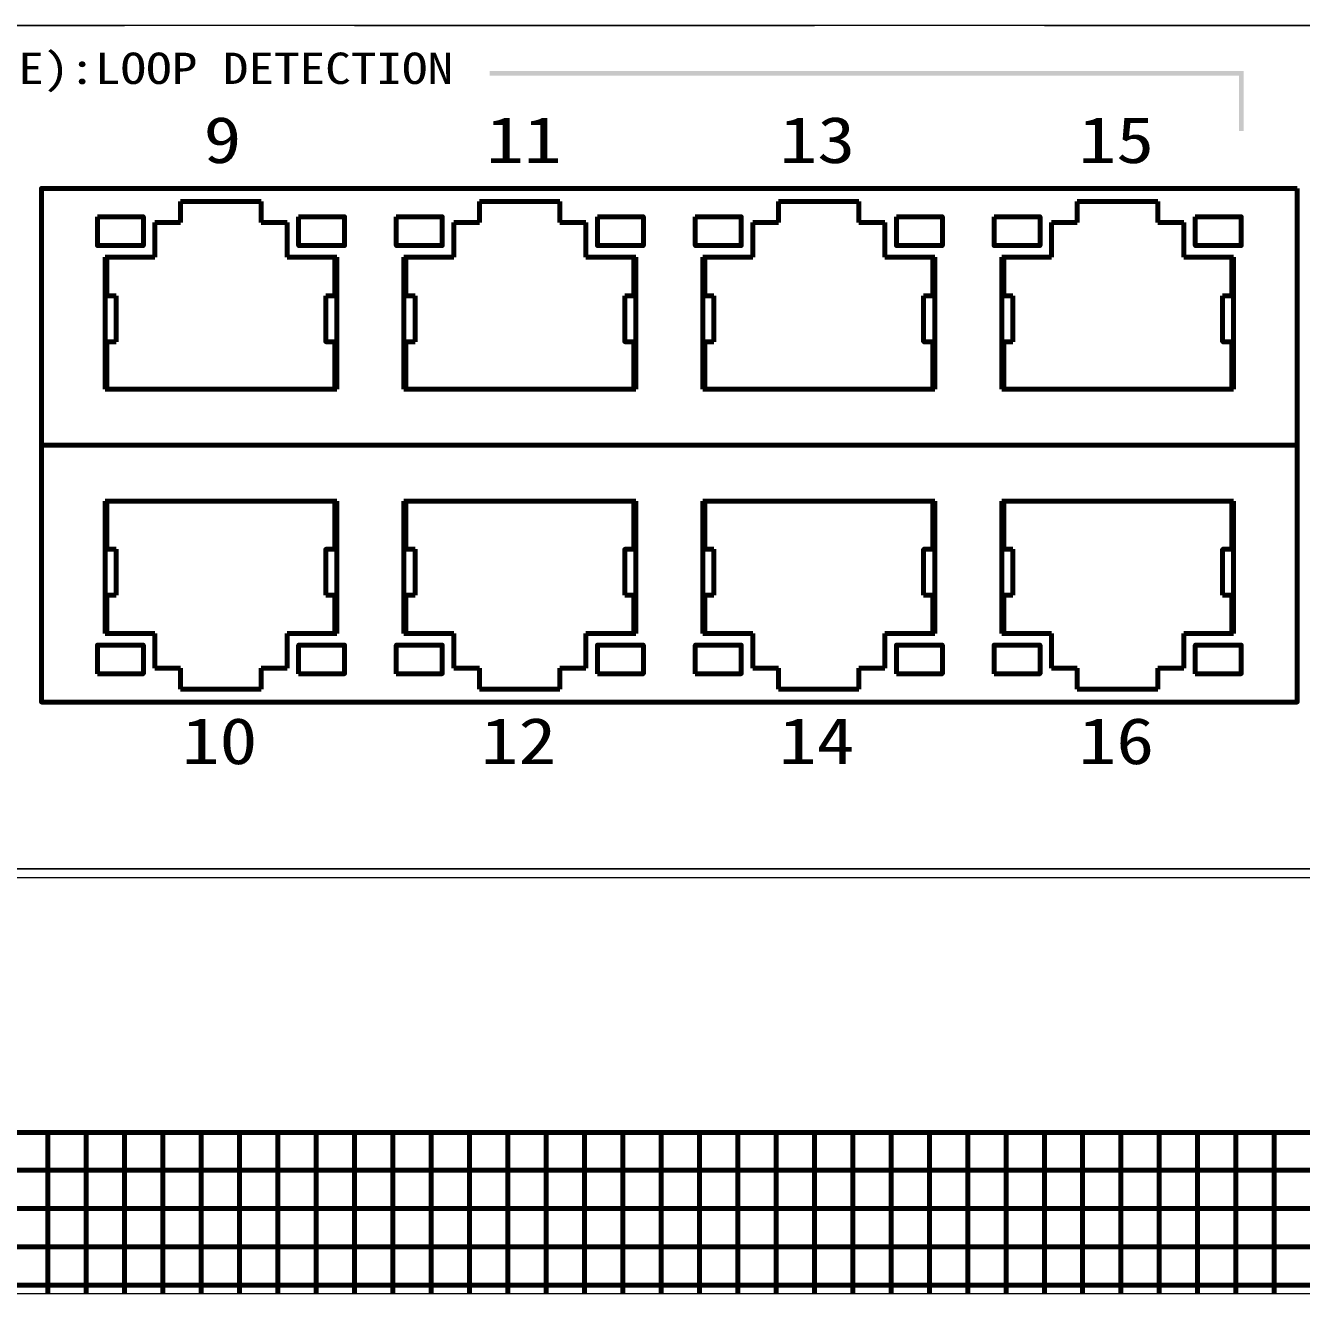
# Model space of a CAD drawing. Units: millimetres, scale not verified. Extents: x -900 to 900, y -280 to 280.
# Drawn here: x 156.84 to 162.17, y 70.28 to 75.57 of the extents above; entities that cross this region are included whole.
import ezdxf
from ezdxf.enums import TextEntityAlignment as Align

# ---------------------------------------------------------------- set-up
doc = ezdxf.new("R2010")
doc.units = ezdxf.units.MM
doc.header["$LTSCALE"] = 1.6
doc.linetypes.add('DASHED1', pattern=[1.8, 1.2, -0.6])
doc.layers.add('0-0_0', color=7, linetype='Continuous', lineweight=20)
doc.layers.add('0-4_(J)SP', color=1, linetype='Continuous', lineweight=80)
doc.styles.add('ＭＳ ゴシック', font='')
doc.styles.get('ＭＳ ゴシック').set_extended_font_data('MS Gothic')

# ---------------------------------------------------------------- blocks, each defined once
blk = doc.blocks.new('RD281E-')
at = {"layer": '0-4_(J)SP', "color": 7, "lineweight": 20}
for p, q in [((-120.62, 0), (120.62, 0)), ((-80, -10.85), (80, -10.85))]:
    blk.add_line(p, q, dxfattribs=at)
at = {"layer": '0-4_(J)SP'}
for p, q in [((-80, -6.65), (80, -6.65)), ((23, -10.85), (23, -6.65)), ((24, -10.85), (24, -6.65)), ((25, -10.85), (25, -6.65)), ((26, -10.85), (26, -6.65)), ((27, -10.85), (27, -6.65)), ((28, -10.85), (28, -6.65)), ((29, -10.85), (29, -6.65)), ((30, -10.85), (30, -6.65)), ((31, -10.85), (31, -6.65)), ((32, -10.85), (32, -6.65)), ((33, -10.85), (33, -6.65)), ((34, -10.85), (34, -6.65)), ((35, -10.85), (35, -6.65)), ((36, -10.85), (36, -6.65)), ((37, -10.85), (37, -6.65)), ((38, -10.85), (38, -6.65)), ((39, -10.85), (39, -6.65)), ((40, -10.85), (40, -6.65)), ((41, -10.85), (41, -6.65)), ((42, -10.85), (42, -6.65)), ((43, -10.85), (43, -6.65)), ((44, -10.85), (44, -6.65)), ((45, -10.85), (45, -6.65)), ((46, -10.85), (46, -6.65)), ((47, -10.85), (47, -6.65)), ((48, -10.85), (48, -6.65)), ((49, -10.85), (49, -6.65)), ((50, -10.85), (50, -6.65)), ((51, -10.85), (51, -6.65)), ((52, -10.85), (52, -6.65)), ((53, -10.85), (53, -6.65)), ((54, -10.85), (54, -6.65)), ((55, -10.85), (55, -6.65)), ((-84.22, -7.63), (84.22, -7.63)), ((-85.83, -8.63), (85.83, -8.63)), ((-86.95, -9.63), (86.95, -9.63)), ((-87.78, -10.63), (87.78, -10.63))]:
    blk.add_line(p, q, dxfattribs=at)
blk = doc.blocks.new('1U-')
at = {"layer": '0-4_(J)SP', "color": 7, "lineweight": 20}
for p, q in [((119.5, 0), (-119.5, 0)), ((-119.5, -22), (119.5, -22))]:
    blk.add_line(p, q, dxfattribs=at)
blk = doc.blocks.new('PN28160K-')
at = {"layer": '0-4_(J)SP', "color": 7, "lineweight": 20}
for p, q in [((82.5, 0), (-82.5, 0)), ((82.5, -22), (-82.5, -22))]:
    blk.add_line(p, q, dxfattribs=at)
at = {"layer": '0-4_(J)SP'}
for p, q in [((26.46, -4.59), (28.56, -4.59)), ((26.46, -5.14), (26.46, -4.59)), ((28.56, -5.14), (28.56, -4.59)), ((34.26, -4.59), (36.36, -4.59)), ((34.26, -5.14), (34.26, -4.59)), ((36.36, -5.14), (36.36, -4.59)), ((42.06, -4.59), (44.16, -4.59)), ((42.06, -5.14), (42.06, -4.59)), ((44.16, -5.14), (44.16, -4.59)), ((49.86, -4.59), (51.96, -4.59)), ((49.86, -5.14), (49.86, -4.59)), ((51.96, -5.14), (51.96, -4.59)), ((25.79, -5.14), (26.46, -5.14)), ((25.79, -6.04), (25.79, -5.14)), ((28.56, -5.14), (29.24, -5.14)), ((29.24, -6.04), (29.24, -5.14)), ((33.59, -5.14), (34.26, -5.14)), ((33.59, -6.04), (33.59, -5.14)), ((36.36, -5.14), (37.04, -5.14)), ((37.04, -6.04), (37.04, -5.14)), ((41.39, -5.14), (42.06, -5.14)), ((41.39, -6.04), (41.39, -5.14)), ((44.16, -5.14), (44.84, -5.14)), ((44.84, -6.04), (44.84, -5.14)), ((49.19, -5.14), (49.86, -5.14)), ((49.19, -6.04), (49.19, -5.14)), ((51.96, -5.14), (52.64, -5.14)), ((52.64, -6.04), (52.64, -5.14)), ((24.49, -9.49), (24.49, -6.04)), ((24.49, -6.04), (25.79, -6.04)), ((24.54, -7.05), (24.54, -6.04)), ((29.24, -6.04), (30.54, -6.04)), ((30.49, -7.05), (30.49, -6.04)), ((30.54, -9.49), (30.54, -6.04)), ((32.29, -9.49), (32.29, -6.04)), ((32.29, -6.04), (33.59, -6.04)), ((32.34, -7.05), (32.34, -6.04)), ((37.04, -6.04), (38.34, -6.04)), ((38.29, -7.05), (38.29, -6.04)), ((38.34, -9.49), (38.34, -6.04)), ((40.09, -9.49), (40.09, -6.04)), ((40.09, -6.04), (41.39, -6.04)), ((40.14, -7.05), (40.14, -6.04)), ((44.84, -6.04), (46.14, -6.04)), ((46.09, -7.05), (46.09, -6.04)), ((46.14, -9.49), (46.14, -6.04)), ((47.89, -9.49), (47.89, -6.04)), ((47.89, -6.04), (49.19, -6.04)), ((47.94, -7.05), (47.94, -6.04)), ((52.64, -6.04), (53.94, -6.04)), ((53.89, -7.05), (53.89, -6.04)), ((53.94, -9.49), (53.94, -6.04)), ((24.54, -7.05), (24.78, -7.05)), ((24.78, -7.05), (24.78, -8.25)), ((30.49, -7.05), (30.25, -7.05)), ((32.34, -7.05), (32.58, -7.05)), ((32.58, -7.05), (32.58, -8.25)), ((38.29, -7.05), (38.05, -7.05)), ((40.14, -7.05), (40.38, -7.05)), ((40.38, -7.05), (40.38, -8.25)), ((46.09, -7.05), (45.85, -7.05)), ((47.94, -7.05), (48.18, -7.05)), ((48.18, -7.05), (48.18, -8.25)), ((53.89, -7.05), (53.65, -7.05)), ((24.54, -8.25), (24.54, -9.49)), ((24.78, -8.25), (24.54, -8.25)), ((30.49, -8.25), (30.49, -9.49)), ((32.34, -8.25), (32.34, -9.49)), ((32.58, -8.25), (32.34, -8.25)), ((38.29, -8.25), (38.29, -9.49)), ((40.14, -8.25), (40.14, -9.49)), ((40.38, -8.25), (40.14, -8.25)), ((46.09, -8.25), (46.09, -9.49)), ((47.94, -8.25), (47.94, -9.49)), ((48.18, -8.25), (47.94, -8.25)), ((53.89, -8.25), (53.89, -9.49)), ((24.49, -9.49), (30.54, -9.49)), ((32.29, -9.49), (38.34, -9.49)), ((40.09, -9.49), (46.14, -9.49)), ((47.89, -9.49), (53.94, -9.49)), ((22.83, -10.95), (55.6, -10.95)), ((24.49, -12.41), (24.49, -15.86)), ((24.49, -12.41), (30.54, -12.41)), ((24.54, -13.66), (24.54, -12.41)), ((30.49, -13.66), (30.49, -12.41)), ((30.54, -12.41), (30.54, -15.86)), ((32.29, -12.41), (32.29, -15.86)), ((32.29, -12.41), (38.34, -12.41)), ((32.34, -13.66), (32.34, -12.41)), ((38.29, -13.66), (38.29, -12.41)), ((38.34, -12.41), (38.34, -15.86)), ((40.09, -12.41), (40.09, -15.86)), ((40.09, -12.41), (46.14, -12.41)), ((40.14, -13.66), (40.14, -12.41)), ((46.09, -13.66), (46.09, -12.41)), ((46.14, -12.41), (46.14, -15.86)), ((47.89, -12.41), (47.89, -15.86)), ((47.89, -12.41), (53.94, -12.41)), ((47.94, -13.66), (47.94, -12.41)), ((53.89, -13.66), (53.89, -12.41)), ((53.94, -12.41), (53.94, -15.86)), ((24.78, -13.66), (24.54, -13.66)), ((24.78, -14.86), (24.78, -13.66)), ((32.58, -13.66), (32.34, -13.66)), ((32.58, -14.86), (32.58, -13.66)), ((40.38, -13.66), (40.14, -13.66)), ((40.38, -14.86), (40.38, -13.66)), ((48.18, -13.66), (47.94, -13.66)), ((48.18, -14.86), (48.18, -13.66)), ((24.54, -14.86), (24.78, -14.86)), ((24.54, -14.86), (24.54, -15.86)), ((30.49, -14.86), (30.25, -14.86)), ((30.49, -14.86), (30.49, -15.86)), ((32.34, -14.86), (32.58, -14.86)), ((32.34, -14.86), (32.34, -15.86)), ((38.29, -14.86), (38.05, -14.86)), ((38.29, -14.86), (38.29, -15.86)), ((40.14, -14.86), (40.38, -14.86)), ((40.14, -14.86), (40.14, -15.86)), ((46.09, -14.86), (45.85, -14.86)), ((46.09, -14.86), (46.09, -15.86)), ((47.94, -14.86), (48.18, -14.86)), ((47.94, -14.86), (47.94, -15.86)), ((53.89, -14.86), (53.65, -14.86)), ((53.89, -14.86), (53.89, -15.86)), ((24.49, -15.86), (25.79, -15.86)), ((25.79, -15.86), (25.79, -16.76)), ((29.24, -15.86), (30.54, -15.86)), ((29.24, -15.86), (29.24, -16.76)), ((32.29, -15.86), (33.59, -15.86)), ((33.59, -15.86), (33.59, -16.76)), ((37.04, -15.86), (38.34, -15.86)), ((37.04, -15.86), (37.04, -16.76)), ((40.09, -15.86), (41.39, -15.86)), ((41.39, -15.86), (41.39, -16.76)), ((44.84, -15.86), (46.14, -15.86)), ((44.84, -15.86), (44.84, -16.76)), ((47.89, -15.86), (49.19, -15.86)), ((49.19, -15.86), (49.19, -16.76)), ((52.64, -15.86), (53.94, -15.86)), ((52.64, -15.86), (52.64, -16.76)), ((25.79, -16.76), (26.46, -16.76)), ((26.46, -16.76), (26.46, -17.31)), ((28.56, -16.76), (28.56, -17.31)), ((28.56, -16.76), (29.24, -16.76)), ((33.59, -16.76), (34.26, -16.76)), ((34.26, -16.76), (34.26, -17.31)), ((36.36, -16.76), (36.36, -17.31)), ((36.36, -16.76), (37.04, -16.76)), ((41.39, -16.76), (42.06, -16.76)), ((42.06, -16.76), (42.06, -17.31)), ((44.16, -16.76), (44.16, -17.31)), ((44.16, -16.76), (44.84, -16.76)), ((49.19, -16.76), (49.86, -16.76)), ((49.86, -16.76), (49.86, -17.31)), ((51.96, -16.76), (51.96, -17.31)), ((51.96, -16.76), (52.64, -16.76)), ((26.46, -17.31), (28.56, -17.31)), ((34.26, -17.31), (36.36, -17.31)), ((42.06, -17.31), (44.16, -17.31)), ((49.86, -17.31), (51.96, -17.31))]:
    blk.add_line(p, q, dxfattribs=at)
at = {"layer": '0-4_(J)SP', "color": 7, "lineweight": 20}
blk.add_lwpolyline([(82.5, -22), (82.5, 0), (-82.5, 0)], dxfattribs=at)
at = {"layer": '0-4_(J)SP'}
for points in [[(55.6, -4.25), (22.83, -4.25), (22.83, -17.65), (55.6, -17.65)], [(24.29, -4.99), (25.49, -4.99), (25.49, -5.74), (24.29, -5.74)], [(29.54, -4.99), (30.74, -4.99), (30.74, -5.74), (29.54, -5.74)], [(32.09, -4.99), (33.29, -4.99), (33.29, -5.74), (32.09, -5.74)], [(37.34, -4.99), (38.54, -4.99), (38.54, -5.74), (37.34, -5.74)], [(39.89, -4.99), (41.09, -4.99), (41.09, -5.74), (39.89, -5.74)], [(45.14, -4.99), (46.34, -4.99), (46.34, -5.74), (45.14, -5.74)], [(47.69, -4.99), (48.89, -4.99), (48.89, -5.74), (47.69, -5.74)], [(52.94, -4.99), (54.14, -4.99), (54.14, -5.74), (52.94, -5.74)], [(24.29, -16.91), (25.49, -16.91), (25.49, -16.16), (24.29, -16.16)], [(29.54, -16.91), (30.74, -16.91), (30.74, -16.16), (29.54, -16.16)], [(32.09, -16.91), (33.29, -16.91), (33.29, -16.16), (32.09, -16.16)], [(37.34, -16.91), (38.54, -16.91), (38.54, -16.16), (37.34, -16.16)], [(39.89, -16.91), (41.09, -16.91), (41.09, -16.16), (39.89, -16.16)], [(45.14, -16.91), (46.34, -16.91), (46.34, -16.16), (45.14, -16.16)], [(47.69, -16.91), (48.89, -16.91), (48.89, -16.16), (47.69, -16.16)], [(52.94, -16.91), (54.14, -16.91), (54.14, -16.16), (52.94, -16.16)]]:
    blk.add_lwpolyline(points, close=True, dxfattribs=at)
for points in [[(30.25, -7.05), (30.25, -8.25), (30.49, -8.25)], [(38.05, -7.05), (38.05, -8.25), (38.29, -8.25)], [(45.85, -7.05), (45.85, -8.25), (46.09, -8.25)], [(53.65, -7.05), (53.65, -8.25), (53.89, -8.25)], [(30.25, -14.86), (30.25, -13.66), (30.49, -13.66)], [(38.05, -14.86), (38.05, -13.66), (38.29, -13.66)], [(45.85, -14.86), (45.85, -13.66), (46.09, -13.66)], [(53.65, -14.86), (53.65, -13.66), (53.89, -13.66)]]:
    blk.add_lwpolyline(points, dxfattribs=at)
for points in [[(34.53, -1.31), (34.53, -1.19), (54.08, -1.31), (54.2, -1.19)], [(54.08, -1.31), (54.2, -1.19), (54.08, -2.75), (54.2, -2.75)]]:
    blk.add_solid(points, dxfattribs=at)
at = {"layer": '0-4_(J)SP', "style": 'ＭＳ ゴシック', "width": 1.2}
for s, height, p in [('RIGHT LED(ORANGE):LOOP DETECTION', 0.8178, (12.21, -1.77)), ('9', 1.21, (27.06, -3.95)), ('11', 1.21, (34.43, -3.95)), ('13', 1.21, (42.09, -3.95)), ('15', 1.21, (49.89, -3.95)), ('10', 1.21, (26.49, -19.63)), ('12', 1.21, (34.29, -19.63)), ('14', 1.21, (42.07, -19.63)), ('16', 1.21, (49.89, -19.63))]:
    blk.add_text(s, height=height, dxfattribs=at).set_placement(p, align=Align.BOTTOM_LEFT)

msp = doc.modelspace()

# ---------------------------------------------------------------- linework, layer by layer
at = {"layer": '0-0_0', "linetype": 'DASHED1'}
for p, q in [((135.175, 75.569), (171.335, 75.569)), ((135.175, 72.013), (171.335, 72.013))]:
    msp.add_line(p, q, dxfattribs=at)

# ---------------------------------------------------------------- block references
at = {"layer": '0-4_(J)SP', "xscale": 0.16, "yscale": 0.16}
for name, p in [('1U-', (153.255, 75.569)), ('PN28160K-', (153.255, 75.569)), ('RD281E-', (153.255, 72.013))]:
    msp.add_blockref(name, p, dxfattribs=at)

doc.saveas('drawing.dxf')
